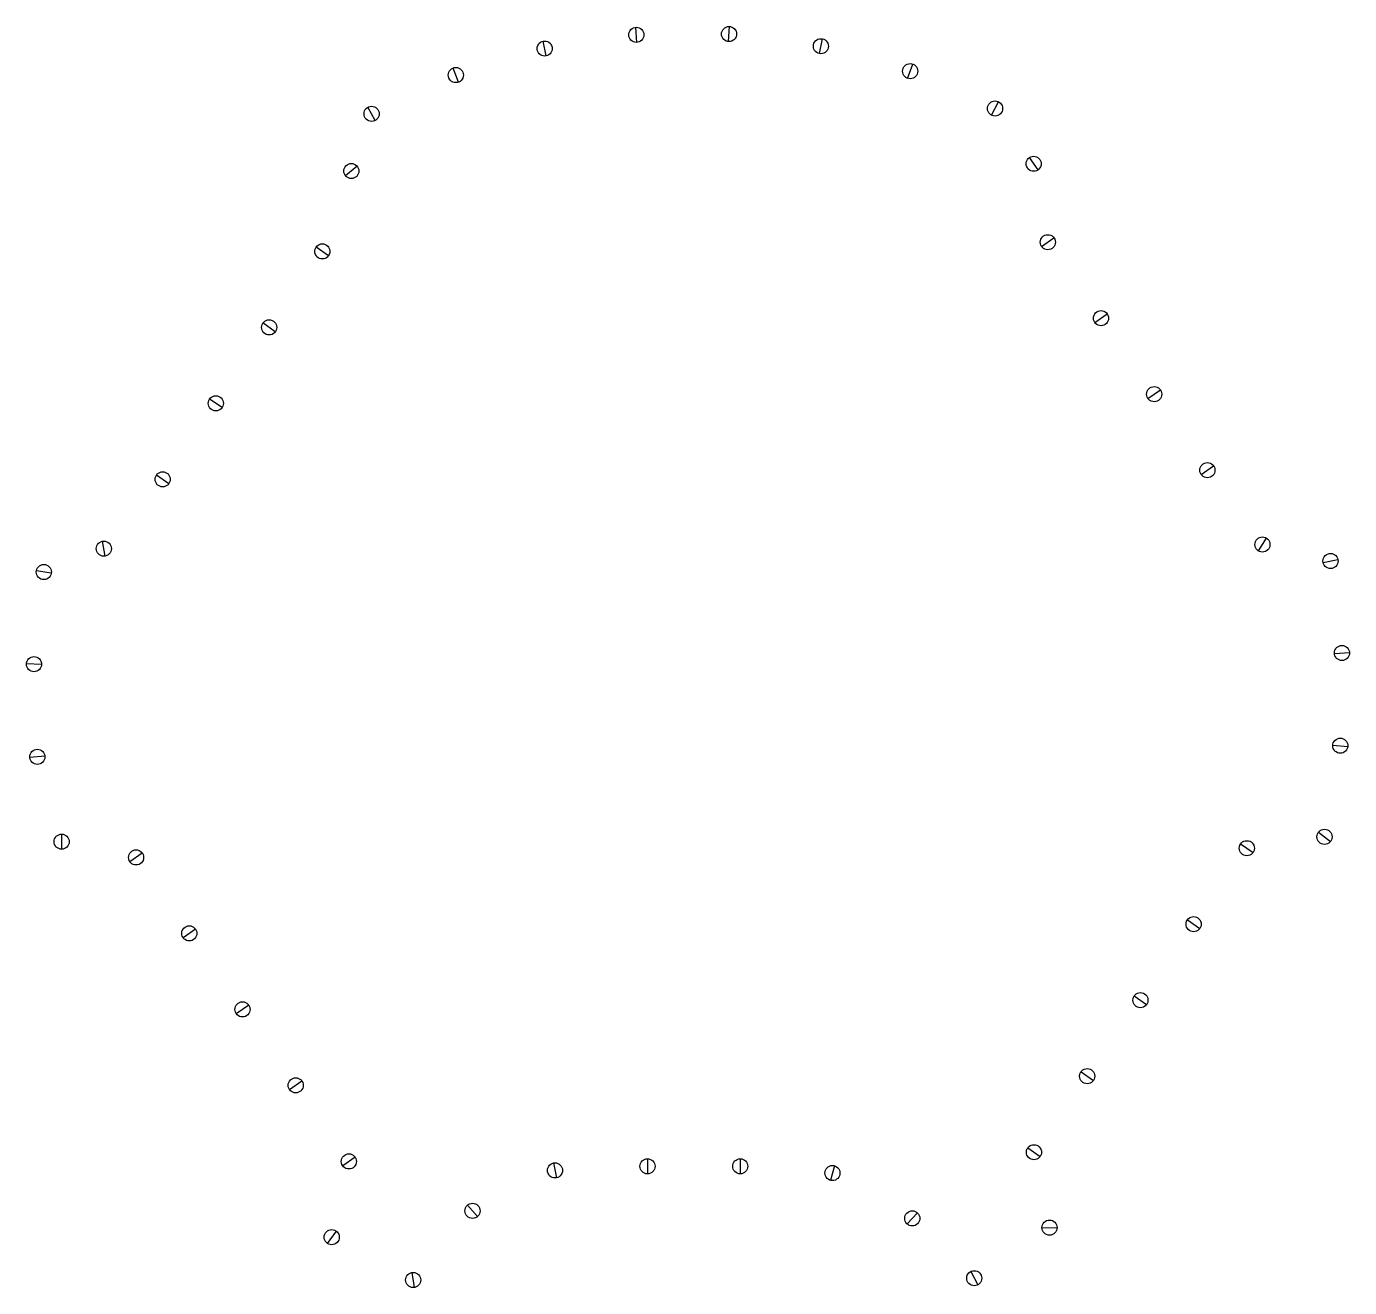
# Model space of a CAD drawing. Extents: x -87 to 87, y -79 to 87.
import ezdxf

# ---------------------------------------------------------------- set-up
doc = ezdxf.new("R2010")
doc.units = 0
doc.layers.add('MODELSKETCH_VISIBLE', color=7, linetype='CONTINUOUS')

msp = doc.modelspace()

# ---------------------------------------------------------------- linework, layer by layer
at = {"layer": 'MODELSKETCH_VISIBLE'}
for p, q in [((-6.78, 85.23), (-6.94, 87.23)), ((5.33, 85.34), (5.45, 87.33)), ((17.33, 83.74), (17.73, 85.7)), ((-18.76, 83.43), (-19.19, 85.38)), ((28.99, 80.47), (29.66, 82.36)), ((-30.36, 79.97), (-31.07, 81.84)), ((40.08, 75.61), (41.01, 77.38)), ((-41.36, 74.92), (-42.32, 76.67)), ((45.06, 70.01), (46.21, 68.37)), ((-43.75, 68.87), (-45.29, 67.59)), ((-47.53, 57.04), (-49.17, 58.19)), ((46.69, 58.25), (48.32, 59.4)), ((53.72, 48.21), (55.36, 49.36)), ((-54.57, 47), (-56.2, 48.15)), ((60.75, 38.17), (62.39, 39.31)), ((-61.6, 36.96), (-63.24, 38.1)), ((-68.63, 26.91), (-70.27, 28.06)), ((67.78, 28.12), (69.42, 29.27)), ((-77.04, 17.35), (-77.42, 19.31)), ((75.34, 18.02), (76.4, 19.72)), ((83.89, 16.5), (85.85, 16.89)), ((-84.16, 15.07), (-86.13, 15.42)), ((85.38, 4.49), (87.38, 4.59)), ((-85.45, 3.03), (-87.45, 3.1)), ((85.16, -7.62), (87.15, -7.8)), ((-85.02, -9.07), (-87.01, -9.28)), ((83.27, -19.15), (84.87, -20.35)), ((-82.8, -19.39), (-82.8, -21.39)), ((72.99, -20.68), (74.63, -21.83)), ((-72.14, -21.89), (-73.78, -23.04)), ((65.96, -30.72), (67.6, -31.87)), ((-65.11, -31.94), (-66.75, -33.08)), ((58.93, -40.77), (60.57, -41.91)), ((-58.08, -41.98), (-59.72, -43.12)), ((-51.05, -52.02), (-52.69, -53.17)), ((51.9, -50.81), (53.53, -51.96)), ((44.86, -60.85), (46.5, -62)), ((-44.02, -62.06), (-45.66, -63.21)), ((-17.82, -62.85), (-17.41, -64.8)), ((-5.39, -62.29), (-5.39, -64.29)), ((6.87, -62.29), (6.87, -64.29)), ((19.31, -63.21), (18.78, -65.14)), ((-29.15, -68.42), (-27.85, -69.94)), ((30.29, -69.45), (28.91, -70.89)), ((46.74, -71.43), (48.74, -71.36)), ((-46.53, -71.85), (-47.69, -73.48)), ((-36.51, -77.32), (-36.2, -79.3)), ((37.33, -77.19), (38.25, -78.96))]:
    msp.add_line(p, q, dxfattribs=at)
for centre in [(-6.86, 86.23), (5.39, 86.33), (17.53, 84.72), (-18.97, 84.41), (29.33, 81.42), (-30.71, 80.91), (40.54, 76.49), (-41.84, 75.79), (45.64, 69.19), (-44.52, 68.23), (47.51, 58.82), (-48.35, 57.61), (54.54, 48.78), (-55.38, 47.57), (-62.42, 37.53), (61.57, 38.74), (-69.45, 27.49), (68.6, 28.7), (-77.23, 18.33), (75.87, 18.87), (84.87, 16.7), (-85.15, 15.24), (86.38, 4.54), (-86.45, 3.06), (86.16, -7.71), (-86.01, -9.18), (84.07, -19.75), (-82.8, -20.39), (73.81, -21.26), (-72.96, -22.47), (66.78, -31.3), (-65.93, -32.51), (-58.9, -42.55), (59.75, -41.34), (52.72, -51.38), (-51.87, -52.59), (45.68, -61.43), (-44.84, -62.64), (-17.61, -63.83), (-5.39, -63.29), (6.87, -63.29), (19.05, -64.18), (-28.5, -69.18), (29.6, -70.17), (-47.11, -72.66), (47.74, -71.39), (-36.35, -78.31), (37.79, -78.08)]:
    msp.add_circle(centre, 1, dxfattribs=at)

doc.saveas('drawing.dxf')
